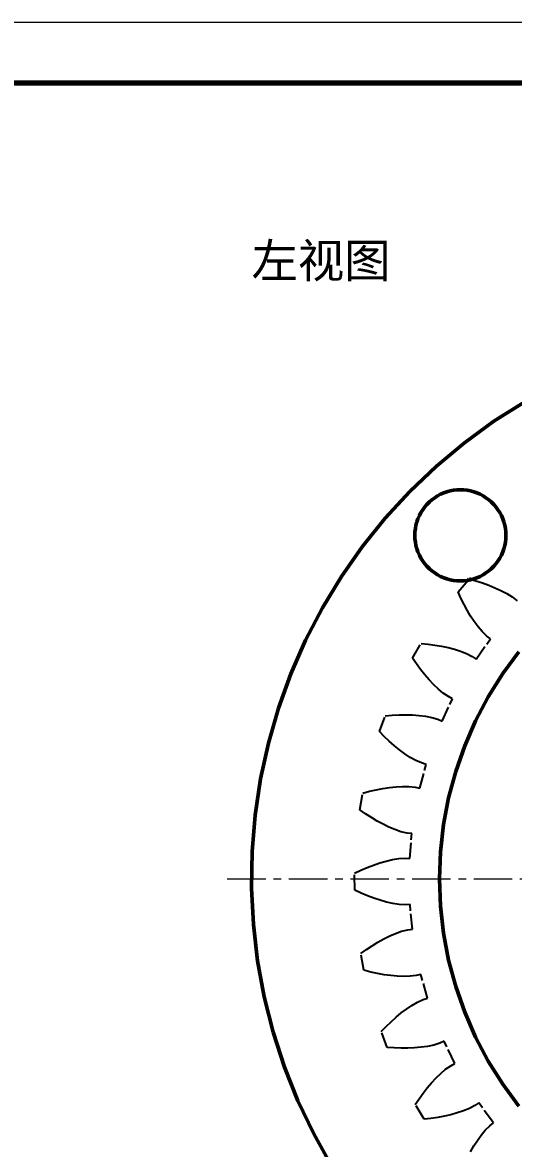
# Model space of a CAD drawing. Header units: millimetres. Extents: x 0 to 420, y 0 to 297.
# Drawn here: x 115.6 to 156.1, y 204.3 to 297 of the extents above; entities that cross this region are included whole.
import ezdxf

# ---------------------------------------------------------------- set-up
doc = ezdxf.new("R2010")
doc.units = ezdxf.units.MM
doc.linetypes.add('CENTER', pattern=[5.08, 3.175, -0.635, 0.635, -0.635])
doc.linetypes.add('DASHED', pattern=[1.524, 1.27, -0.254])
for name, color, linetype, lineweight in [('CENTER', 1, 'CENTER', 18), ('FRAME', 7, 'CONTINUOUS', 70), ('HIDDEN', 8, 'DASHED', 25), ('TEXT', 7, 'CONTINUOUS', 25), ('VISIBLE', 7, 'CONTINUOUS', 50)]:
    doc.layers.add(name, color=color, linetype=linetype, lineweight=lineweight)
doc.styles.add('CJK', font='NotoSansCJK-Regular.ttc')

msp = doc.modelspace()

# ---------------------------------------------------------------- linework, layer by layer
at = {"layer": 'CENTER'}
msp.add_line((132.49378, 226.5), (227.49378, 226.5), dxfattribs=at)
at = {"layer": 'FRAME', "lineweight": 18}
msp.add_lwpolyline([(0, 0), (420, 0), (420, 297), (0, 297)], close=True, dxfattribs=at)
at = {"layer": 'FRAME'}
msp.add_lwpolyline([(25, 5), (415, 5), (415, 292), (25, 292)], close=True, dxfattribs=at)
at = {"layer": 'HIDDEN'}
for points in [[(154.48125, 264.1744), (157.02695, 265.77817)], [(152.0471, 262.40589), (154.48125, 264.1744)], [(149.73516, 260.48038), (152.0471, 262.40589)], [(147.55554, 258.40627), (149.73516, 260.48038)], [(145.51775, 256.19265), (147.55554, 258.40627)], [(149.40253, 257.74068), (149.19131, 257.56297)], [(149.62625, 257.90237), (149.40253, 257.74068)], [(149.86126, 258.04717), (149.62625, 257.90237)], [(150.10628, 258.17428), (149.86126, 258.04717)], [(150.35999, 258.28303), (150.10628, 258.17428)], [(150.62102, 258.37282), (150.35999, 258.28303)], [(150.88794, 258.44317), (150.62102, 258.37282)], [(151.15931, 258.49369), (150.88794, 258.44317)], [(151.43366, 258.52411), (151.15931, 258.49369)], [(151.70951, 258.53427), (151.43366, 258.52411)], [(151.98794, 258.52392), (151.70951, 258.53427)], [(152.26484, 258.49292), (151.98794, 258.52392)], [(152.53867, 258.44145), (152.26484, 258.49292)], [(152.80793, 258.36979), (152.53867, 258.44145)], [(153.07112, 258.27834), (152.80793, 258.36979)], [(153.32679, 258.1676), (153.07112, 258.27834)], [(153.57354, 258.03818), (153.32679, 258.1676)], [(153.80999, 257.89079), (153.57354, 258.03818)], [(154.03485, 257.72626), (153.80999, 257.89079)], [(154.24687, 257.54548), (154.03485, 257.72626)], [(148.64371, 256.94376), (148.49317, 256.71239)], [(148.81087, 257.16343), (148.64371, 256.94376)], [(148.99373, 257.3702), (148.81087, 257.16343)], [(149.19131, 257.56297), (148.99373, 257.3702)], [(154.44489, 257.34946), (154.24687, 257.54548)], [(154.6278, 257.13928), (154.44489, 257.34946)], [(154.7946, 256.9161), (154.6278, 257.13928)], [(154.94437, 256.68115), (154.7946, 256.9161)], [(143.63073, 253.84919), (145.51775, 256.19265)], [(148.14888, 255.96089), (148.07198, 255.69579)], [(148.24508, 256.21962), (148.14888, 255.96089)], [(148.36005, 256.47058), (148.24508, 256.21962)], [(148.49317, 256.71239), (148.36005, 256.47058)], [(155.07629, 256.43573), (154.94437, 256.68115)], [(155.18961, 256.18119), (155.07629, 256.43573)], [(155.28373, 255.91894), (155.18961, 256.18119)], [(155.35811, 255.65042), (155.28373, 255.91894)], [(147.9776, 255.15223), (147.96065, 254.87671)], [(148.01478, 255.42575), (147.9776, 255.15223)], [(148.07198, 255.69579), (148.01478, 255.42575)], [(155.41235, 255.37712), (155.35811, 255.65042)], [(155.44615, 255.10055), (155.41235, 255.37712)], [(155.45932, 254.82224), (155.44615, 255.10055)], [(147.96065, 254.87671), (147.96401, 254.6007)], [(147.96401, 254.6007), (147.98766, 254.32568)], [(147.98766, 254.32568), (148.03147, 254.05314)], [(148.03147, 254.05314), (148.09522, 253.78457)], [(155.30597, 253.72221), (155.3749, 253.99218)], [(155.3749, 253.99218), (155.42359, 254.26652)], [(155.42359, 254.26652), (155.45179, 254.54371)], [(155.45179, 254.54371), (155.45932, 254.82224)], [(141.90271, 251.38614), (143.63073, 253.84919)], [(148.09522, 253.78457), (148.17855, 253.52141)], [(148.17855, 253.52141), (148.28101, 253.2651)], [(148.28101, 253.2651), (148.40205, 253.01702)], [(154.98212, 252.95328), (155.10904, 253.20133)], [(155.10904, 253.20133), (155.21719, 253.45811)], [(155.21719, 253.45811), (155.30597, 253.72221)], [(148.40205, 253.01702), (148.541, 252.77851)], [(148.541, 252.77851), (148.69713, 252.55087)], [(148.69713, 252.55087), (148.86958, 252.33533)], [(148.86958, 252.33533), (149.05742, 252.13306)], [(149.05742, 252.13306), (149.25962, 251.94516)], [(154.30226, 252.07501), (154.49627, 252.27499)], [(154.49627, 252.27499), (154.67489, 252.48883)], [(154.67489, 252.48883), (154.83714, 252.71535)], [(154.83714, 252.71535), (154.98212, 252.95328)], [(140.34125, 248.81427), (141.90271, 251.38614)], [(149.25962, 251.94516), (149.4751, 251.77264)], [(149.4751, 251.77264), (149.70269, 251.61644)], [(149.70269, 251.61644), (149.94115, 251.4774)], [(149.94115, 251.4774), (150.18919, 251.35628)], [(150.18919, 251.35628), (150.44547, 251.25373)], [(150.44547, 251.25373), (150.7086, 251.17032)], [(151.52782, 250.1366), (152.43919, 251.19301)], [(152.43919, 251.19301), (152.99209, 251.03871)], [(152.61256, 251.14463), (152.8803, 251.22172)], [(152.8803, 251.22172), (153.14159, 251.31849)], [(153.14159, 251.31849), (153.39497, 251.43439)], [(153.39497, 251.43439), (153.63904, 251.56878)], [(153.63904, 251.56878), (153.87246, 251.72092)], [(153.87246, 251.72092), (154.09395, 251.88997)], [(154.09395, 251.88997), (154.30226, 252.07501)], [(150.7086, 251.17032), (150.97715, 251.10648)], [(150.97715, 251.10648), (151.24967, 251.06257)], [(151.24967, 251.06257), (151.52468, 251.03883)], [(151.52468, 251.03883), (151.8007, 251.03538)], [(151.52782, 250.1366), (152.34975, 251.08933)], [(151.8007, 251.03538), (152.07621, 251.05224)], [(152.07621, 251.05224), (152.34975, 251.08933)], [(152.43778, 251.10567), (152.34975, 251.08933)], [(152.34975, 251.08933), (152.35203, 251.09198)], [(152.5254, 251.1241), (152.43778, 251.10567)], [(152.53999, 251.12754), (152.5254, 251.1241)], [(152.61256, 251.14463), (152.54962, 251.12981)], [(152.60882, 251.14567), (152.61256, 251.14463)], [(152.61256, 251.14463), (152.99209, 251.03871)], [(152.99209, 251.03871), (153.5314, 250.86698)], [(152.99209, 251.03871), (153.5314, 250.86698)], [(153.5314, 250.86698), (154.05613, 250.67728)], [(153.5314, 250.86698), (154.05613, 250.67728)], [(154.05613, 250.67728), (154.56501, 250.46882)], [(154.05613, 250.67728), (154.56501, 250.46882)], [(154.56501, 250.46882), (155.05639, 250.24036)], [(154.56501, 250.46882), (155.05639, 250.24036)], [(151.76151, 249.6123), (151.52782, 250.1366)], [(151.76151, 249.6123), (151.52782, 250.1366)], [(152.01045, 249.10399), (151.76151, 249.6123)], [(152.01045, 249.10399), (151.76151, 249.6123)], [(155.05639, 250.24036), (155.52783, 249.9899)], [(155.05639, 250.24036), (155.52783, 249.9899)], [(155.52783, 249.9899), (155.97514, 249.71359)], [(155.52783, 249.9899), (155.97514, 249.71359)], [(155.97514, 249.71359), (156.38645, 249.3997)], [(155.97514, 249.71359), (156.38645, 249.3997)], [(138.95318, 246.14482), (140.34125, 248.81427)], [(152.27503, 248.61275), (152.01045, 249.10399)], [(152.27503, 248.61275), (152.01045, 249.10399)], [(152.55585, 248.13992), (152.27503, 248.61275)], [(152.55585, 248.13992), (152.27503, 248.61275)], [(152.85387, 247.68735), (152.55585, 248.13992)], [(152.85387, 247.68735), (152.55585, 248.13992)], [(153.17075, 247.25773), (152.85387, 247.68735)], [(153.17075, 247.25773), (152.85387, 247.68735)], [(153.50965, 246.85576), (153.17075, 247.25773)], [(153.50965, 246.85576), (153.17075, 247.25773)], [(153.88046, 246.49491), (153.50965, 246.85576)], [(153.88046, 246.49491), (153.50965, 246.85576)], [(137.74457, 243.38947), (138.95318, 246.14482)], [(147.7648, 244.67396), (148.4729, 245.87612)], [(147.7648, 244.67396), (148.4729, 245.87612)], [(148.4729, 245.87612), (149.04446, 245.82303)], [(148.4729, 245.87612), (149.04446, 245.82303)], [(149.04446, 245.82303), (149.60577, 245.75035)], [(149.04446, 245.82303), (149.60577, 245.75035)], [(149.60577, 245.75035), (150.15594, 245.6574)], [(149.60577, 245.75035), (150.15594, 245.6574)], [(150.15594, 245.6574), (150.69387, 245.54315)], [(150.15594, 245.6574), (150.69387, 245.54315)], [(153.00022, 244.59966), (154.18951, 246.25828)], [(153.00022, 244.59966), (154.18951, 246.25828)], [(154.18951, 246.25828), (153.88046, 246.49491)], [(154.18951, 246.25828), (153.88046, 246.49491)], [(150.69387, 245.54315), (151.21814, 245.4061)], [(150.69387, 245.54315), (151.21814, 245.4061)], [(151.21814, 245.4061), (151.72672, 245.24384)], [(151.21814, 245.4061), (151.72672, 245.24384)], [(151.72672, 245.24384), (152.21618, 245.05185)], [(151.72672, 245.24384), (152.21618, 245.05185)], [(152.21618, 245.05185), (152.67693, 244.81644)], [(152.21618, 245.05185), (152.67693, 244.81644)], [(152.67693, 244.81644), (153.00022, 244.59966)], [(152.67693, 244.81644), (153.00022, 244.59966)], [(155.20662, 243.3996), (156.53884, 245.20469)], [(148.08835, 244.19981), (147.7648, 244.67396)], [(148.08835, 244.19981), (147.7648, 244.67396)], [(148.42405, 243.74412), (148.08835, 244.19981)], [(148.42405, 243.74412), (148.08835, 244.19981)], [(136.72071, 240.56027), (137.74457, 243.38947)], [(148.7721, 243.30801), (148.42405, 243.74412)], [(148.7721, 243.30801), (148.42405, 243.74412)], [(149.13283, 242.89293), (148.7721, 243.30801)], [(149.13283, 242.89293), (148.7721, 243.30801)], [(149.50688, 242.50084), (149.13283, 242.89293)], [(149.50688, 242.50084), (149.13283, 242.89293)], [(154.01302, 241.5), (155.20662, 243.3996)], [(149.89537, 242.13471), (149.50688, 242.50084)], [(149.89537, 242.13471), (149.50688, 242.50084)], [(150.3006, 241.79971), (149.89537, 242.13471)], [(150.3006, 241.79971), (149.89537, 242.13471)], [(150.2022, 239.48891), (151.07622, 241.33322)], [(150.2022, 239.48891), (151.07622, 241.33322)], [(150.72988, 241.51087), (150.3006, 241.79971)], [(150.72988, 241.51087), (150.3006, 241.79971)], [(151.07622, 241.33322), (150.72988, 241.51087)], [(151.07622, 241.33322), (150.72988, 241.51087)], [(152.96471, 239.51651), (154.01302, 241.5)], [(135.88607, 237.66959), (136.72071, 240.56027)], [(145.03765, 238.62719), (145.51971, 239.93647)], [(145.03765, 238.62719), (145.51971, 239.93647)], [(145.51971, 239.93647), (146.09157, 239.98628)], [(145.51971, 239.93647), (146.09157, 239.98628)], [(146.09157, 239.98628), (146.65684, 240.01501)], [(146.09157, 239.98628), (146.65684, 240.01501)], [(146.65684, 240.01501), (147.21476, 240.02178)], [(146.65684, 240.01501), (147.21476, 240.02178)], [(147.21476, 240.02178), (147.76444, 240.00542)], [(147.21476, 240.02178), (147.76444, 240.00542)], [(147.76444, 240.00542), (148.30476, 239.96418)], [(147.76444, 240.00542), (148.30476, 239.96418)], [(148.30476, 239.96418), (148.83414, 239.89534)], [(148.30476, 239.96418), (148.83414, 239.89534)], [(148.83414, 239.89534), (149.35002, 239.79383)], [(148.83414, 239.89534), (149.35002, 239.79383)], [(149.35002, 239.79383), (149.8454, 239.64447)], [(149.35002, 239.79383), (149.8454, 239.64447)], [(149.8454, 239.64447), (150.2022, 239.48891)], [(149.8454, 239.64447), (150.2022, 239.48891)], [(152.06757, 237.46023), (152.96471, 239.51651)], [(145.44066, 238.21843), (145.03765, 238.62719)], [(145.44066, 238.21843), (145.03765, 238.62719)], [(145.85234, 237.83), (145.44066, 238.21843)], [(145.85234, 237.83), (145.44066, 238.21843)], [(135.2443, 234.73006), (135.88607, 237.66959)], [(146.27265, 237.46305), (145.85234, 237.83)], [(146.27265, 237.46305), (145.85234, 237.83)], [(146.70171, 237.11905), (146.27265, 237.46305)], [(146.70171, 237.11905), (146.27265, 237.46305)], [(151.3266, 235.34266), (152.06757, 237.46023)], [(147.13975, 236.80006), (146.70171, 237.11905)], [(147.13975, 236.80006), (146.70171, 237.11905)], [(147.58738, 236.50917), (147.13975, 236.80006)], [(147.58738, 236.50917), (147.13975, 236.80006)], [(148.04591, 236.25192), (147.58738, 236.50917)], [(148.04591, 236.25192), (147.58738, 236.50917)], [(148.51987, 236.04437), (148.04591, 236.25192)], [(148.51987, 236.04437), (148.04591, 236.25192)], [(148.3617, 233.96068), (148.89236, 235.93141)], [(148.3617, 233.96068), (148.89236, 235.93141)], [(148.89236, 235.93141), (148.51987, 236.04437)], [(148.89236, 235.93141), (148.51987, 236.04437)], [(134.79821, 231.75455), (135.2443, 234.73006)], [(150.74594, 233.17563), (151.3266, 235.34266)], [(143.67455, 233.56495), (144.22833, 233.71608)], [(143.67455, 233.56495), (144.22833, 233.71608)], [(144.22833, 233.71608), (144.77938, 233.84527)], [(144.22833, 233.71608), (144.77938, 233.84527)], [(144.77938, 233.84527), (145.32712, 233.95156)], [(144.77938, 233.84527), (145.32712, 233.95156)], [(145.32712, 233.95156), (145.8709, 234.03361)], [(145.32712, 233.95156), (145.8709, 234.03361)], [(145.8709, 234.03361), (146.40989, 234.08952)], [(145.8709, 234.03361), (146.40989, 234.08952)], [(146.40989, 234.08952), (146.94306, 234.11631)], [(146.40989, 234.08952), (146.94306, 234.11631)], [(146.94306, 234.11631), (147.46877, 234.10854)], [(146.94306, 234.11631), (147.46877, 234.10854)], [(147.46877, 234.10854), (147.98286, 234.05003)], [(147.46877, 234.10854), (147.98286, 234.05003)], [(147.98286, 234.05003), (148.3617, 233.96068)], [(147.98286, 234.05003), (148.3617, 233.96068)], [(143.43401, 232.19064), (143.67455, 233.56495)], [(143.43401, 232.19064), (143.67455, 233.56495)], [(150.32886, 230.97127), (150.74594, 233.17563)], [(134.54975, 228.75606), (134.79821, 231.75455)], [(143.90354, 231.86041), (143.43401, 232.19064)], [(143.90354, 231.86041), (143.43401, 232.19064)], [(144.37795, 231.55174), (143.90354, 231.86041)], [(144.37795, 231.55174), (143.90354, 231.86041)], [(144.85704, 231.26573), (144.37795, 231.55174)], [(144.85704, 231.26573), (144.37795, 231.55174)], [(145.34062, 231.00387), (144.85704, 231.26573)], [(145.34062, 231.00387), (144.85704, 231.26573)], [(145.82858, 230.76822), (145.34062, 231.00387)], [(145.82858, 230.76822), (145.34062, 231.00387)], [(150.07767, 228.7419), (150.32886, 230.97127)], [(146.32096, 230.56193), (145.82858, 230.76822)], [(146.32096, 230.56193), (145.82858, 230.76822)], [(146.81806, 230.39069), (146.32096, 230.56193)], [(146.81806, 230.39069), (146.32096, 230.56193)], [(147.32145, 230.27111), (146.81806, 230.39069)], [(147.32145, 230.27111), (146.81806, 230.39069)], [(147.70813, 230.22647), (147.32145, 230.27111)], [(147.70813, 230.22647), (147.32145, 230.27111)], [(147.53789, 228.19266), (147.70813, 230.22647)], [(147.53789, 228.19266), (147.70813, 230.22647)], [(134.5, 225.74771), (134.54975, 228.75606)], [(145.59444, 227.97091), (146.11425, 228.09247)], [(145.59444, 227.97091), (146.11425, 228.09247)], [(146.11425, 228.09247), (146.6329, 228.1787)], [(146.11425, 228.09247), (146.6329, 228.1787)], [(146.6329, 228.1787), (147.14918, 228.21293)], [(146.6329, 228.1787), (147.14918, 228.21293)], [(147.14918, 228.21293), (147.53789, 228.19266)], [(147.14918, 228.21293), (147.53789, 228.19266)], [(149.99378, 226.5), (150.07767, 228.7419)], [(142.99672, 226.96637), (143.51461, 227.21395)], [(142.99672, 226.96637), (143.51461, 227.21395)], [(143.51461, 227.21395), (144.03374, 227.43946)], [(143.51461, 227.21395), (144.03374, 227.43946)], [(144.03374, 227.43946), (144.5537, 227.64184)], [(144.03374, 227.43946), (144.5537, 227.64184)], [(144.5537, 227.64184), (145.07409, 227.81966)], [(144.5537, 227.64184), (145.07409, 227.81966)], [(145.07409, 227.81966), (145.59444, 227.97091)], [(145.07409, 227.81966), (145.59444, 227.97091)], [(143.00544, 225.57119), (142.99672, 226.96637)], [(143.00544, 225.57119), (142.99672, 226.96637)], [(150.07767, 224.2581), (149.99378, 226.5)], [(134.64919, 222.74264), (134.5, 225.74771)], [(143.52639, 225.3301), (143.00544, 225.57119)], [(143.52639, 225.3301), (143.00544, 225.57119)], [(144.04829, 225.1111), (143.52639, 225.3301)], [(144.04829, 225.1111), (143.52639, 225.3301)], [(144.57075, 224.91524), (144.04829, 225.1111)], [(144.57075, 224.91524), (144.04829, 225.1111)], [(145.09331, 224.74393), (144.57075, 224.91524)], [(145.09331, 224.74393), (144.57075, 224.91524)], [(145.61551, 224.59919), (145.09331, 224.74393)], [(145.61551, 224.59919), (145.09331, 224.74393)], [(146.13681, 224.48414), (145.61551, 224.59919)], [(146.13681, 224.48414), (145.61551, 224.59919)], [(146.65649, 224.40441), (146.13681, 224.48414)], [(146.65649, 224.40441), (146.13681, 224.48414)], [(147.17315, 224.37663), (146.65649, 224.40441)], [(147.17315, 224.37663), (146.65649, 224.40441)], [(147.56158, 224.40176), (147.17315, 224.37663)], [(147.56158, 224.40176), (147.17315, 224.37663)], [(147.75723, 222.37023), (147.56158, 224.40176)], [(147.75723, 222.37023), (147.56158, 224.40176)], [(150.32886, 222.02873), (150.07767, 224.2581)], [(134.99665, 219.754), (134.64919, 222.74264)], [(144.91936, 221.29542), (145.39963, 221.5633)], [(144.91936, 221.29542), (145.39963, 221.5633)], [(145.39963, 221.5633), (145.88461, 221.80504)], [(145.39963, 221.5633), (145.88461, 221.80504)], [(145.88461, 221.80504), (146.37437, 222.01746)], [(145.88461, 221.80504), (146.37437, 222.01746)], [(146.37437, 222.01746), (146.86928, 222.19491)], [(146.37437, 222.01746), (146.86928, 222.19491)], [(146.86928, 222.19491), (147.37115, 222.32077)], [(146.86928, 222.19491), (147.37115, 222.32077)], [(147.37115, 222.32077), (147.75723, 222.37023)], [(147.37115, 222.32077), (147.75723, 222.37023)], [(150.74594, 219.82437), (150.32886, 222.02873)], [(143.508, 220.35279), (143.97337, 220.68887)], [(143.508, 220.35279), (143.97337, 220.68887)], [(143.97337, 220.68887), (144.44389, 221.00345)], [(143.97337, 220.68887), (144.44389, 221.00345)], [(144.44389, 221.00345), (144.91936, 221.29542)], [(144.44389, 221.00345), (144.91936, 221.29542)], [(135.54088, 216.79487), (134.99665, 219.754)], [(143.7657, 218.98159), (143.508, 220.35279)], [(143.7657, 218.98159), (143.508, 220.35279)], [(151.3266, 217.65734), (150.74594, 219.82437)], [(144.32132, 218.8374), (143.7657, 218.98159)], [(144.32132, 218.8374), (143.7657, 218.98159)], [(144.87395, 218.71511), (144.32132, 218.8374)], [(144.87395, 218.71511), (144.32132, 218.8374)], [(145.42298, 218.61568), (144.87395, 218.71511)], [(145.42298, 218.61568), (144.87395, 218.71511)], [(145.96773, 218.54043), (145.42298, 218.61568)], [(145.96773, 218.54043), (145.42298, 218.61568)], [(146.50739, 218.49126), (145.96773, 218.54043)], [(146.50739, 218.49126), (145.96773, 218.54043)], [(147.04085, 218.47114), (146.50739, 218.49126)], [(147.04085, 218.47114), (146.50739, 218.49126)], [(147.56642, 218.48548), (147.04085, 218.47114)], [(147.56642, 218.48548), (147.04085, 218.47114)], [(148.07974, 218.55041), (147.56642, 218.48548)], [(148.07974, 218.55041), (147.56642, 218.48548)], [(148.45744, 218.64449), (148.07974, 218.55041)], [(148.45744, 218.64449), (148.07974, 218.55041)], [(149.01269, 216.68054), (148.45744, 218.64449)], [(149.01269, 216.68054), (148.45744, 218.64449)], [(152.06757, 215.53977), (151.3266, 217.65734)], [(136.27949, 213.87817), (135.54088, 216.79487)], [(147.27107, 215.79006), (147.71503, 216.08652)], [(147.27107, 215.79006), (147.71503, 216.08652)], [(147.71503, 216.08652), (148.17031, 216.34948)], [(147.71503, 216.08652), (148.17031, 216.34948)], [(148.17031, 216.34948), (148.64164, 216.56294)], [(148.17031, 216.34948), (148.64164, 216.56294)], [(148.64164, 216.56294), (149.01269, 216.68054)], [(148.64164, 216.56294), (149.01269, 216.68054)], [(145.99663, 214.7441), (146.41233, 215.11628)], [(145.99663, 214.7441), (146.41233, 215.11628)], [(146.41233, 215.11628), (146.83705, 215.46561)], [(146.41233, 215.11628), (146.83705, 215.46561)], [(146.83705, 215.46561), (147.27107, 215.79006)], [(146.83705, 215.46561), (147.27107, 215.79006)], [(152.96471, 213.48349), (152.06757, 215.53977)], [(145.19197, 213.9368), (145.58985, 214.35056)], [(145.19197, 213.9368), (145.58985, 214.35056)], [(145.58985, 214.35056), (145.99663, 214.7441)], [(145.58985, 214.35056), (145.99663, 214.7441)], [(137.20925, 211.01666), (136.27949, 213.87817)], [(145.69037, 212.63364), (145.19197, 213.9368)], [(145.69037, 212.63364), (145.19197, 213.9368)], [(154.01302, 211.5), (152.96471, 213.48349)], [(146.26281, 212.59098), (145.69037, 212.63364)], [(146.26281, 212.59098), (145.69037, 212.63364)], [(146.82839, 212.56932), (146.26281, 212.59098)], [(146.82839, 212.56932), (146.26281, 212.59098)], [(147.38635, 212.56953), (146.82839, 212.56932)], [(147.38635, 212.56953), (146.82839, 212.56932)], [(147.93578, 212.59276), (147.38635, 212.56953)], [(147.93578, 212.59276), (147.38635, 212.56953)], [(148.47554, 212.64074), (147.93578, 212.59276)], [(148.47554, 212.64074), (147.93578, 212.59276)], [(149.00402, 212.7162), (148.47554, 212.64074)], [(149.00402, 212.7162), (148.47554, 212.64074)], [(149.51859, 212.82415), (149.00402, 212.7162)], [(149.51859, 212.82415), (149.00402, 212.7162)], [(150.01206, 212.97969), (149.51859, 212.82415)], [(150.01206, 212.97969), (149.51859, 212.82415)], [(150.36689, 213.1397), (150.01206, 212.97969)], [(150.36689, 213.1397), (150.01206, 212.97969)], [(151.2639, 211.30646), (150.36689, 213.1397)], [(151.2639, 211.30646), (150.36689, 213.1397)], [(155.20662, 209.6004), (154.01302, 211.5)], [(138.32609, 208.22286), (137.20925, 211.01666)], [(149.70928, 210.11931), (150.09316, 210.49027)], [(149.70928, 210.11931), (150.09316, 210.49027)], [(150.09316, 210.49027), (150.49417, 210.83031)], [(150.09316, 210.49027), (150.49417, 210.83031)], [(150.49417, 210.83031), (150.91981, 211.12449)], [(150.49417, 210.83031), (150.91981, 211.12449)], [(150.91981, 211.12449), (151.2639, 211.30646)], [(150.91981, 211.12449), (151.2639, 211.30646)], [(148.98464, 209.30302), (149.34016, 209.72258)], [(148.98464, 209.30302), (149.34016, 209.72258)], [(149.34016, 209.72258), (149.70928, 210.11931)], [(149.34016, 209.72258), (149.70928, 210.11931)], [(156.53884, 207.79531), (155.20662, 209.6004)], [(148.3121, 208.40275), (148.64208, 208.8626)], [(148.3121, 208.40275), (148.64208, 208.8626)], [(148.64208, 208.8626), (148.98464, 209.30302)], [(148.64208, 208.8626), (148.98464, 209.30302)], [(139.62514, 205.50898), (138.32609, 208.22286)], [(147.9945, 207.92459), (148.3121, 208.40275)], [(147.9945, 207.92459), (148.3121, 208.40275)], [(148.71757, 206.73137), (147.9945, 207.92459)], [(148.71757, 206.73137), (147.9945, 207.92459)], [(152.90803, 207.84352), (152.45025, 207.60237)], [(152.90803, 207.84352), (152.45025, 207.60237)], [(153.22858, 208.06432), (152.90803, 207.84352)], [(153.22858, 208.06432), (152.90803, 207.84352)], [(154.43851, 206.4207), (153.22858, 208.06432)], [(154.43851, 206.4207), (153.22858, 208.06432)], [(149.28843, 206.7916), (148.71757, 206.73137)], [(149.28843, 206.7916), (148.71757, 206.73137)], [(149.84879, 206.87129), (149.28843, 206.7916)], [(149.84879, 206.87129), (149.28843, 206.7916)], [(150.39774, 206.97111), (149.84879, 206.87129)], [(150.39774, 206.97111), (149.84879, 206.87129)], [(150.9342, 207.09208), (150.39774, 206.97111)], [(150.9342, 207.09208), (150.39774, 206.97111)], [(151.45672, 207.23567), (150.9342, 207.09208)], [(151.45672, 207.23567), (150.9342, 207.09208)], [(151.96324, 207.40427), (151.45672, 207.23567)], [(151.96324, 207.40427), (151.45672, 207.23567)], [(152.45025, 207.60237), (151.96324, 207.40427)], [(152.45025, 207.60237), (151.96324, 207.40427)], [(153.43233, 205.40859), (153.76617, 205.81477)], [(153.43233, 205.40859), (153.76617, 205.81477)], [(153.76617, 205.81477), (154.13244, 206.18022)], [(153.76617, 205.81477), (154.13244, 206.18022)], [(154.13244, 206.18022), (154.43851, 206.4207)], [(154.13244, 206.18022), (154.43851, 206.4207)], [(141.10071, 202.88688), (139.62514, 205.50898)], [(152.8285, 204.51878), (153.12085, 204.97504)], [(152.8285, 204.51878), (153.12085, 204.97504)], [(153.12085, 204.97504), (153.43233, 205.40859)], [(153.12085, 204.97504), (153.43233, 205.40859)], [(152.55361, 204.04249), (152.8285, 204.51878)], [(152.55361, 204.04249), (152.8285, 204.51878)]]:
    msp.add_lwpolyline(points, dxfattribs=at)
at = {"layer": 'VISIBLE'}
for points in [[(154.48125, 264.1744), (157.02695, 265.77817)], [(152.0471, 262.40589), (154.48125, 264.1744)], [(149.73516, 260.48038), (152.0471, 262.40589)], [(147.55554, 258.40627), (149.73516, 260.48038)], [(145.51775, 256.19265), (147.55554, 258.40627)], [(149.37142, 257.71614), (149.15886, 257.53322)], [(149.59706, 257.88267), (149.37142, 257.71614)], [(149.83451, 258.03187), (149.59706, 257.88267)], [(150.08245, 258.1629), (149.83451, 258.03187)], [(150.33948, 258.27505), (150.08245, 258.1629)], [(150.60418, 258.36767), (150.33948, 258.27505)], [(150.87506, 258.44025), (150.60418, 258.36767)], [(151.1506, 258.49239), (150.87506, 258.44025)], [(151.42927, 258.52379), (151.1506, 258.49239)], [(151.70951, 258.53427), (151.42927, 258.52379)], [(151.98975, 258.52379), (151.70951, 258.53427)], [(152.26842, 258.49239), (151.98975, 258.52379)], [(152.54396, 258.44025), (152.26842, 258.49239)], [(152.81484, 258.36767), (152.54396, 258.44025)], [(153.07954, 258.27505), (152.81484, 258.36767)], [(153.33657, 258.1629), (153.07954, 258.27505)], [(153.58451, 258.03187), (153.33657, 258.1629)], [(153.82196, 257.88267), (153.58451, 258.03187)], [(154.0476, 257.71614), (153.82196, 257.88267)], [(154.26016, 257.53322), (154.0476, 257.71614)], [(148.61111, 256.89672), (148.46191, 256.65927)], [(148.77764, 257.12236), (148.61111, 256.89672)], [(148.96056, 257.33492), (148.77764, 257.12236)], [(149.15886, 257.53322), (148.96056, 257.33492)], [(154.45845, 257.33492), (154.26016, 257.53322)], [(154.64138, 257.12236), (154.45845, 257.33492)], [(154.8079, 256.89672), (154.64138, 257.12236)], [(154.9571, 256.65927), (154.8079, 256.89672)], [(143.63073, 253.84919), (145.51775, 256.19265)], [(148.12611, 255.8896), (148.05353, 255.61872)], [(148.21873, 256.1543), (148.12611, 255.8896)], [(148.33088, 256.41134), (148.21873, 256.1543)], [(148.46191, 256.65927), (148.33088, 256.41134)], [(155.08814, 256.41134), (154.9571, 256.65927)], [(155.20029, 256.1543), (155.08814, 256.41134)], [(155.29291, 255.8896), (155.20029, 256.1543)], [(155.36549, 255.61872), (155.29291, 255.8896)], [(147.96999, 255.06451), (147.95951, 254.78427)], [(148.00139, 255.34318), (147.96999, 255.06451)], [(148.05353, 255.61872), (148.00139, 255.34318)], [(155.41762, 255.34318), (155.36549, 255.61872)], [(155.44902, 255.06451), (155.41762, 255.34318)], [(155.45951, 254.78427), (155.44902, 255.06451)], [(147.95951, 254.78427), (147.96999, 254.50403)], [(147.96999, 254.50403), (148.00139, 254.22536)], [(148.00139, 254.22536), (148.05353, 253.94982)], [(155.36549, 253.94982), (155.41762, 254.22536)], [(155.41762, 254.22536), (155.44902, 254.50403)], [(155.44902, 254.50403), (155.45951, 254.78427)], [(141.90271, 251.38614), (143.63073, 253.84919)], [(148.05353, 253.94982), (148.12611, 253.67894)], [(148.12611, 253.67894), (148.21873, 253.41424)], [(148.21873, 253.41424), (148.33088, 253.15721)], [(148.33088, 253.15721), (148.46191, 252.90927)], [(154.9571, 252.90927), (155.08814, 253.15721)], [(155.08814, 253.15721), (155.20029, 253.41424)], [(155.20029, 253.41424), (155.29291, 253.67894)], [(155.29291, 253.67894), (155.36549, 253.94982)], [(148.46191, 252.90927), (148.61111, 252.67182)], [(148.61111, 252.67182), (148.77764, 252.44618)], [(148.77764, 252.44618), (148.96056, 252.23362)], [(148.96056, 252.23362), (149.15886, 252.03533)], [(154.26016, 252.03533), (154.45845, 252.23362)], [(154.45845, 252.23362), (154.64138, 252.44618)], [(154.64138, 252.44618), (154.8079, 252.67182)], [(154.8079, 252.67182), (154.9571, 252.90927)], [(140.34125, 248.81427), (141.90271, 251.38614)], [(149.15886, 252.03533), (149.37142, 251.8524)], [(149.37142, 251.8524), (149.59706, 251.68588)], [(149.59706, 251.68588), (149.83451, 251.53668)], [(149.83451, 251.53668), (150.08245, 251.40564)], [(150.08245, 251.40564), (150.33948, 251.29349)], [(150.33948, 251.29349), (150.60418, 251.20087)], [(150.60418, 251.20087), (150.87506, 251.12829)], [(152.35203, 251.09198), (152.43919, 251.19301)], [(152.43919, 251.19301), (152.60882, 251.14567)], [(152.54396, 251.12829), (152.81484, 251.20087)], [(152.81484, 251.20087), (153.07954, 251.29349)], [(153.07954, 251.29349), (153.33657, 251.40564)], [(153.33657, 251.40564), (153.58451, 251.53668)], [(153.58451, 251.53668), (153.82196, 251.68588)], [(153.82196, 251.68588), (154.0476, 251.8524)], [(154.0476, 251.8524), (154.26016, 252.03533)], [(150.87506, 251.12829), (151.1506, 251.07616)], [(151.1506, 251.07616), (151.42927, 251.04476)], [(151.42927, 251.04476), (151.70951, 251.03427)], [(151.70951, 251.03427), (151.98975, 251.04476)], [(151.98975, 251.04476), (152.26842, 251.07616)], [(152.26842, 251.07616), (152.54396, 251.12829)], [(152.54962, 251.12981), (152.53999, 251.12754)], [(138.95318, 246.14482), (140.34125, 248.81427)], [(137.74457, 243.38947), (138.95318, 246.14482)], [(155.20662, 243.3996), (156.53884, 245.20469)], [(136.72071, 240.56027), (137.74457, 243.38947)], [(154.01302, 241.5), (155.20662, 243.3996)], [(152.96471, 239.51651), (154.01302, 241.5)], [(135.88607, 237.66959), (136.72071, 240.56027)], [(152.06757, 237.46023), (152.96471, 239.51651)], [(135.2443, 234.73006), (135.88607, 237.66959)], [(151.3266, 235.34266), (152.06757, 237.46023)], [(134.79821, 231.75455), (135.2443, 234.73006)], [(150.74594, 233.17563), (151.3266, 235.34266)], [(150.32886, 230.97127), (150.74594, 233.17563)], [(134.54975, 228.75606), (134.79821, 231.75455)], [(150.07767, 228.7419), (150.32886, 230.97127)], [(134.5, 225.74771), (134.54975, 228.75606)], [(149.99378, 226.5), (150.07767, 228.7419)], [(150.07767, 224.2581), (149.99378, 226.5)], [(134.64919, 222.74264), (134.5, 225.74771)], [(150.32886, 222.02873), (150.07767, 224.2581)], [(134.99665, 219.754), (134.64919, 222.74264)], [(150.74594, 219.82437), (150.32886, 222.02873)], [(135.54088, 216.79487), (134.99665, 219.754)], [(151.3266, 217.65734), (150.74594, 219.82437)], [(152.06757, 215.53977), (151.3266, 217.65734)], [(136.27949, 213.87817), (135.54088, 216.79487)], [(152.96471, 213.48349), (152.06757, 215.53977)], [(137.20925, 211.01666), (136.27949, 213.87817)], [(154.01302, 211.5), (152.96471, 213.48349)], [(155.20662, 209.6004), (154.01302, 211.5)], [(138.32609, 208.22286), (137.20925, 211.01666)], [(156.53884, 207.79531), (155.20662, 209.6004)], [(139.62514, 205.50898), (138.32609, 208.22286)], [(141.10071, 202.88688), (139.62514, 205.50898)]]:
    msp.add_lwpolyline(points, dxfattribs=at)

# ---------------------------------------------------------------- texts
at = {"layer": 'TEXT', "style": 'CJK'}
msp.add_text('左视图', height=2.8, dxfattribs=at).set_placement((134.5, 276))

doc.saveas('drawing.dxf')
